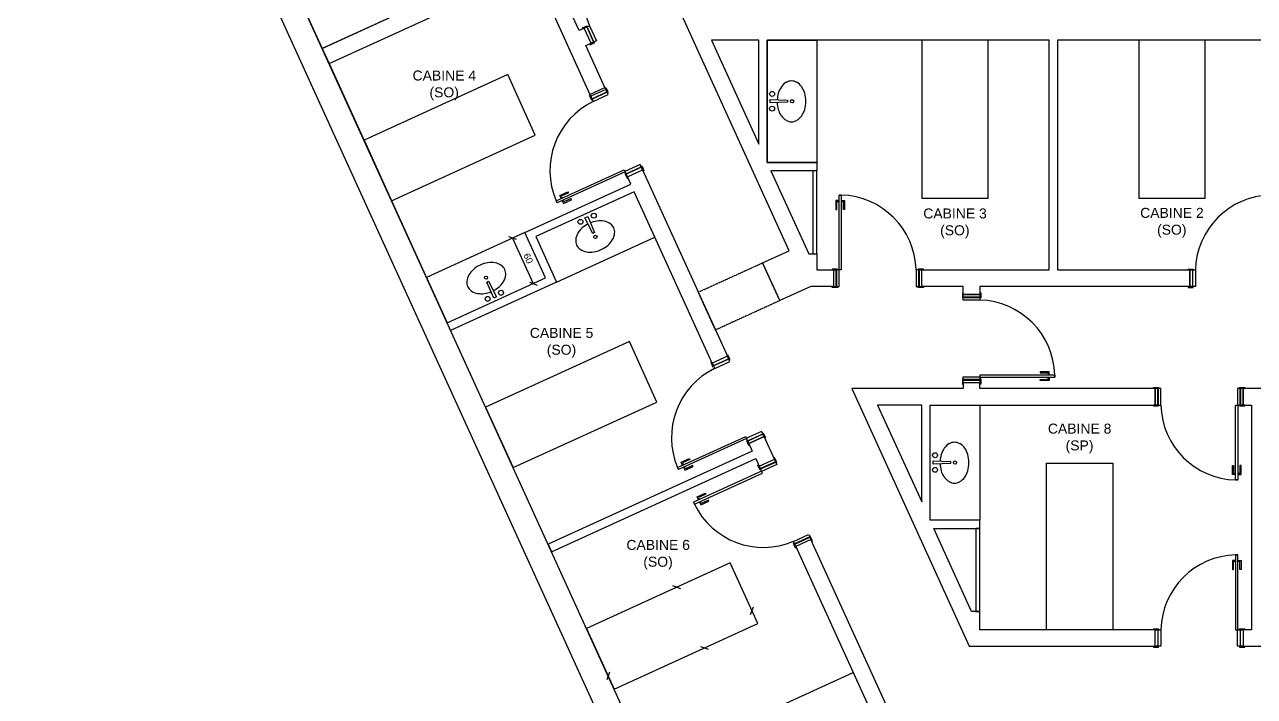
# Model space of a CAD drawing. Header units: millimetres. Extents: x 61345 to 69644, y 9491 to 29385.
# Drawn here: x 63046 to 64525, y 12880 to 13687 of the extents above; entities that cross this region are included whole.
import ezdxf

# ---------------------------------------------------------------- set-up
doc = ezdxf.new("R2010")
doc.units = ezdxf.units.MM
doc.linetypes.add('DASHED2', pattern=[0.375, 0.25, -0.125])
doc.layers.add('Plan Archi', color=8, linetype='Continuous')
doc.styles.get("Standard").update_dxf_attribs({"font": 'arial.ttf'})

# ---------------------------------------------------------------- blocks, each defined once
blk = doc.blocks.new('_OBLIQUE')
at = {"color": 0, "linetype": 'ByBlock'}
blk.add_line((-0.5, -0.5), (0.5, 0.5), dxfattribs=at)

msp = doc.modelspace()

# ---------------------------------------------------------------- linework, layer by layer
at = {"layer": 'Plan Archi'}
for p, q in [((63046.1, 14371.4), (64427.5, 11340.9)), ((64446.8, 11370.9), (63092.6, 14341.6)), ((63341.8, 13795.1), (63404, 13658.6)), ((63712.9, 13680.2), (63663.6, 13788.1)), ((63649.7, 13770.6), (63404, 13658.6)), ((63412.3, 13640.4), (63658, 13752.4)), ((63658, 13752.4), (63725.9, 13603.2)), ((63404, 13658.6), (63526.8, 13714.6)), ((63965.5, 13415.4), (63830.4, 13711.7)), ((63719.2, 13683), (63712.9, 13680.2)), ((63716.9, 13683.2), (63722.7, 13685.8)), ((63717.3, 13682.4), (63716.9, 13683.2)), ((63723, 13685), (63717.3, 13682.4)), ((63719.2, 13683), (63722.1, 13684.4)), ((63727.5, 13664.8), (63719.2, 13683)), ((63727.5, 13664.8), (63719.2, 13683)), ((63722.1, 13684.4), (63730.4, 13666.2)), ((63722.5, 13684.6), (63725.5, 13685.9)), ((63730.8, 13666.4), (63722.5, 13684.6)), ((63722.7, 13685.8), (63723, 13685)), ((63725.5, 13685.9), (63733.8, 13667.7)), ((63733.8, 13667.7), (63730.8, 13666.4)), ((63929.1, 13668.5), (63872.1, 13668.5)), ((63872.1, 13668.5), (63929.1, 13543.4)), ((63929.1, 13543.4), (63929.1, 13668.5)), ((63939.1, 13521.5), (63939.1, 13668.5)), ((63939.1, 13668.5), (63999.1, 13668.5)), ((64278.5, 13668.5), (63939.1, 13668.5)), ((63939.1, 13668.5), (63939.1, 13521.5)), ((63999.1, 13668.5), (63999.1, 13521.5)), ((64205.1, 13668.5), (64125.1, 13668.5)), ((64125.1, 13668.5), (64125.1, 13478.5)), ((64205.1, 13478.5), (64205.1, 13668.5)), ((64278.5, 13392.3), (64278.5, 13668.5)), ((64623.5, 13668.5), (64288.5, 13668.5)), ((64288.5, 13668.5), (64288.5, 13392.3)), ((64466, 13668.5), (64386, 13668.5)), ((64386, 13668.5), (64386, 13478.5)), ((64466, 13478.5), (64466, 13668.5)), ((63404, 13658.6), (63412.3, 13640.4)), ((63721.2, 13662), (63727.5, 13664.8)), ((63744.1, 13611.5), (63721.2, 13662)), ((63731.5, 13666.5), (63725.8, 13663.9)), ((63725.8, 13663.9), (63726.1, 13663)), ((63726.1, 13663), (63731.8, 13665.6)), ((63730.4, 13666.2), (63727.5, 13664.8)), ((63731.8, 13665.6), (63731.5, 13666.5)), ((63412.3, 13640.4), (63528.4, 13385.6)), ((63627.2, 13627.1), (63454.3, 13548.3)), ((63660.3, 13554.3), (63627.2, 13627.1)), ((63725.9, 13603.2), (63744.1, 13611.5)), ((63745.2, 13609.3), (63727, 13601)), ((63744.5, 13611.1), (63745.3, 13611.5)), ((63747.1, 13605.4), (63744.5, 13611.1)), ((63746.5, 13606.3), (63745.2, 13609.3)), ((63745.3, 13611.5), (63747.9, 13605.8)), ((63726, 13602.7), (63725.2, 13602.3)), ((63725.2, 13602.3), (63727.8, 13596.6)), ((63728.6, 13597), (63726, 13602.7)), ((63727, 13601), (63728.3, 13598)), ((63727.8, 13596.6), (63728.6, 13597)), ((63728.3, 13598), (63746.5, 13606.3)), ((63746.7, 13605.9), (63728.5, 13597.6)), ((63728.5, 13597.6), (63729.8, 13594.7)), ((63729.8, 13594.7), (63748, 13603)), ((63748, 13603), (63746.7, 13605.9)), ((63747.9, 13605.8), (63747.1, 13605.4)), ((63942.8, 13593.3), (63942.8, 13597)), ((63942.8, 13597), (63963.8, 13596.3)), ((63963.8, 13593.9), (63942.8, 13593.3)), ((63963.8, 13596.3), (63963.8, 13593.9)), ((63487.5, 13475.5), (63660.3, 13554.3)), ((63454.3, 13548.3), (63487.5, 13475.5)), ((63999.1, 13521.5), (63939.1, 13521.5)), ((63939.1, 13521.5), (63999.1, 13521.5)), ((63999.1, 13521.5), (63999.1, 13511.5)), ((63685.3, 13475.5), (63767.2, 13512.8)), ((63768.3, 13510.4), (63686.4, 13473.1)), ((63767.2, 13512.8), (63768.3, 13510.4)), ((63786.3, 13519), (63768.1, 13510.7)), ((63768.1, 13510.7), (63769.5, 13507.8)), ((63768.9, 13508.6), (63768.1, 13508.2)), ((63768.1, 13508.2), (63770.7, 13502.5)), ((63771.5, 13502.8), (63768.9, 13508.6)), ((63769.5, 13507.8), (63787.7, 13516.1)), ((63787.9, 13515.7), (63769.7, 13507.4)), ((63769.7, 13507.4), (63771, 13504.4)), ((63771, 13504.4), (63789.2, 13512.7)), ((63771, 13504.4), (63789.2, 13512.7)), ((63787.7, 13516.1), (63786.3, 13519)), ((63789.2, 13512.7), (63786.3, 13519)), ((63789.1, 13512.9), (63787.3, 13516.8)), ((63787.4, 13517), (63788.3, 13517.4)), ((63790, 13511.3), (63787.4, 13517)), ((63788.3, 13517.4), (63790.9, 13511.7)), ((63789.2, 13512.7), (63891.4, 13288.5)), ((63790.9, 13511.7), (63790, 13511.3)), ((63999.1, 13511.5), (63943.6, 13511.5)), ((63943.6, 13511.5), (63989.1, 13411.8)), ((63999.1, 13511.5), (63994.1, 13511.5)), ((63994.1, 13511.5), (63994.1, 13411.8)), ((63999.1, 13411.8), (63999.1, 13511.5)), ((63647.7, 13437.3), (63775.1, 13495.3)), ((63770.7, 13502.5), (63771.5, 13502.8)), ((63775.1, 13495.3), (63771, 13504.4)), ((63779.3, 13486.2), (63661, 13432.3)), ((63779.3, 13486.2), (63661, 13432.3)), ((63686.4, 13473.1), (63685.3, 13475.5)), ((63685.3, 13475.5), (63686.4, 13473.1)), ((63689.7, 13481.9), (63699.5, 13486.3)), ((63691.3, 13478.4), (63689.7, 13481.9)), ((63700.1, 13485.1), (63691.3, 13481.1)), ((63691.3, 13481.1), (63692.4, 13478.8)), ((63692.5, 13475.7), (63694.1, 13472.3)), ((63694.6, 13474), (63693.5, 13476.3)), ((63694.1, 13472.3), (63703.9, 13476.7)), ((63703.3, 13478), (63694.6, 13474)), ((63699.5, 13486.3), (63700.1, 13485.1)), ((63703.9, 13476.7), (63703.3, 13478)), ((63804.2, 13431.6), (63779.3, 13486.2)), ((63873.2, 13280.2), (63779.3, 13486.2)), ((64021.7, 13475.6), (64021.7, 13464.9)), ((64025.5, 13475.6), (64021.7, 13475.6)), ((64025.6, 13392.3), (64025.6, 13482.3)), ((64025.6, 13482.3), (64028.3, 13482.3)), ((64028.3, 13482.3), (64025.6, 13482.3)), ((64028.3, 13482.3), (64028.3, 13392.3)), ((64028.4, 13475.6), (64032.2, 13475.6)), ((64032.2, 13475.6), (64032.2, 13464.9)), ((64125.1, 13478.5), (64205.1, 13478.5)), ((64386, 13478.5), (64466, 13478.5)), ((64021.7, 13464.9), (64023, 13464.9)), ((64023, 13464.9), (64023, 13474.5)), ((64023, 13474.5), (64025.5, 13474.5)), ((64030.8, 13474.5), (64028.3, 13474.5)), ((64030.8, 13464.9), (64030.8, 13474.5)), ((64032.2, 13464.9), (64030.8, 13464.9)), ((63720, 13455.1), (63723.4, 13456.6)), ((63729.4, 13436.3), (63720, 13455.1)), ((63723.4, 13456.6), (63731.6, 13437.3)), ((63647.7, 13437.3), (63529.5, 13383.3)), ((63633, 13430.5), (63657.8, 13375.9)), ((63672.6, 13382.7), (63647.7, 13437.3)), ((63672.6, 13382.7), (63647.7, 13437.3)), ((63661, 13432.3), (63685.9, 13377.7)), ((63661, 13432.3), (63685.9, 13377.7)), ((63685.9, 13377.7), (63804.2, 13431.6)), ((63731.6, 13437.3), (63729.4, 13436.3)), ((63933.6, 13400.8), (63965.5, 13415.4)), ((63989.1, 13411.8), (63999.1, 13411.8)), ((63994.1, 13411.8), (63999.1, 13411.8)), ((63999.1, 13411.8), (63999.1, 13392.3)), ((63954.3, 13355.4), (63933.6, 13400.8)), ((63999.1, 13392.3), (64019.1, 13392.3)), ((64023.6, 13393.4), (64017.4, 13393.4)), ((64017.4, 13393.4), (64017.4, 13392.5)), ((64017.4, 13392.5), (64023.6, 13392.5)), ((64022.3, 13392.3), (64019.1, 13392.3)), ((64019.1, 13392.3), (64019.1, 13372.3)), ((64019.1, 13392.3), (64019.1, 13372.3)), ((64022.3, 13372.3), (64022.3, 13392.3)), ((64025.9, 13392.3), (64022.7, 13392.3)), ((64022.7, 13392.3), (64022.7, 13372.3)), ((64023.6, 13392.5), (64023.6, 13393.4)), ((64028.3, 13392.3), (64025.6, 13392.3)), ((64025.9, 13372.3), (64025.9, 13392.3)), ((64121.5, 13392.3), (64118.3, 13392.3)), ((64118.3, 13392.3), (64118.3, 13372.3)), ((64127.1, 13393.4), (64120.9, 13393.4)), ((64120.9, 13393.4), (64120.9, 13392.5)), ((64120.9, 13392.5), (64127.1, 13392.5)), ((64121.5, 13372.3), (64121.5, 13392.3)), ((64125.1, 13392.3), (64121.9, 13392.3)), ((64121.9, 13392.3), (64121.9, 13372.3)), ((64125.1, 13372.3), (64125.1, 13392.3)), ((64125.1, 13372.3), (64125.1, 13392.3)), ((64125.1, 13392.3), (64278.5, 13392.3)), ((64127.1, 13392.5), (64127.1, 13393.4)), ((64288.5, 13392.3), (64447.4, 13392.3)), ((64445.4, 13392.5), (64445.4, 13393.4)), ((64445.4, 13393.4), (64451.7, 13393.4)), ((64451.7, 13392.5), (64445.4, 13392.5)), ((64447.4, 13392.3), (64447.4, 13372.3)), ((64447.4, 13372.3), (64447.4, 13392.3)), ((64447.4, 13392.3), (64450.6, 13392.3)), ((64450.6, 13392.3), (64450.6, 13372.3)), ((64451.1, 13372.3), (64451.1, 13392.3)), ((64451.1, 13392.3), (64454.3, 13392.3)), ((64451.7, 13393.4), (64451.7, 13392.5)), ((64454.3, 13392.3), (64454.3, 13372.3)), ((63529.5, 13383.3), (63554.3, 13328.8)), ((63554.3, 13328.8), (63672.6, 13382.7)), ((63554.3, 13328.8), (63672.6, 13382.7)), ((63685.9, 13377.7), (63558.5, 13319.7)), ((63602.1, 13377.7), (63604.2, 13378.7)), ((63610.3, 13358.4), (63602.1, 13377.7)), ((63604.2, 13378.7), (63613.6, 13359.9)), ((63991.5, 13372.3), (63954.3, 13355.4)), ((64019.1, 13372.3), (63991.5, 13372.3)), ((64017.4, 13371.2), (64017.4, 13372.1)), ((64017.4, 13372.1), (64023.6, 13372.1)), ((64019.1, 13372.3), (64025.9, 13372.3)), ((64019.2, 13372.3), (64023.5, 13372.3)), ((64022.7, 13372.3), (64025.9, 13372.3)), ((64023.6, 13372.1), (64023.6, 13371.2)), ((64118.3, 13372.3), (64121.5, 13372.3)), ((64120.9, 13371.2), (64120.9, 13372.1)), ((64120.9, 13372.1), (64127.1, 13372.1)), ((64121.9, 13372.3), (64125.1, 13372.3)), ((64175.1, 13372.3), (64125.1, 13372.3)), ((64127.1, 13372.1), (64127.1, 13371.2)), ((64175.1, 13362.9), (64175.1, 13372.3)), ((64447.4, 13372.3), (64195.1, 13372.3)), ((64195.1, 13372.3), (64195.1, 13362.9)), ((64445.4, 13372.1), (64445.4, 13371.2)), ((64451.7, 13372.1), (64445.4, 13372.1)), ((64450.6, 13372.3), (64447.4, 13372.3)), ((64454.3, 13372.3), (64451.1, 13372.3)), ((64451.7, 13371.2), (64451.7, 13372.1)), ((63613.6, 13359.9), (63610.3, 13358.4)), ((64023.6, 13371.2), (64017.4, 13371.2)), ((64127.1, 13371.2), (64120.9, 13371.2)), ((64174.9, 13364.9), (64174, 13364.9)), ((64174, 13364.9), (64174, 13358.6)), ((64174, 13358.6), (64174.9, 13358.6)), ((64174.9, 13358.6), (64174.9, 13364.9)), ((64195.1, 13362.9), (64175.1, 13362.9)), ((64175.1, 13362.9), (64195.1, 13362.9)), ((64175.1, 13359.7), (64175.1, 13362.9)), ((64195.1, 13359.7), (64175.1, 13359.7)), ((64175.1, 13359.2), (64195.1, 13359.2)), ((64175.1, 13356), (64175.1, 13359.2)), ((64195.1, 13362.9), (64195.1, 13359.7)), ((64195.1, 13359.2), (64195.1, 13356)), ((64195.2, 13364.9), (64196.1, 13364.9)), ((64195.2, 13358.6), (64195.2, 13364.9)), ((64196.1, 13358.6), (64195.2, 13358.6)), ((64196.1, 13364.9), (64196.1, 13358.6)), ((64445.4, 13371.2), (64451.7, 13371.2)), ((64195.1, 13356), (64175.1, 13356)), ((63558.5, 13319.7), (63554.3, 13328.8)), ((63773.4, 13306.3), (63600.5, 13227.5)), ((63806.6, 13233.5), (63773.4, 13306.3)), ((63891.4, 13288.5), (63873.2, 13280.2)), ((63891.4, 13288.5), (63873.2, 13280.2)), ((63874.5, 13277.3), (63892.7, 13285.6)), ((63892.9, 13285.2), (63874.7, 13276.9)), ((63890.7, 13290.4), (63891.5, 13290.8)), ((63893.3, 13284.7), (63890.7, 13290.4)), ((63892.7, 13285.6), (63891.4, 13288.5)), ((63891.5, 13290.8), (63894.1, 13285.1)), ((63894.3, 13282.3), (63892.9, 13285.2)), ((63894.1, 13285.1), (63893.3, 13284.7)), ((63872.2, 13282), (63871.4, 13281.6)), ((63871.4, 13281.6), (63874, 13275.9)), ((63874.8, 13276.3), (63872.2, 13282)), ((63873.2, 13280.2), (63874.5, 13277.3)), ((63874, 13275.9), (63874.8, 13276.3)), ((63874.7, 13276.9), (63876.1, 13274)), ((63876.1, 13274), (63894.3, 13282.3)), ((64278.4, 13270), (64267.6, 13270)), ((64267.6, 13270), (64267.6, 13268.6)), ((64267.6, 13268.6), (64277.2, 13268.6)), ((64277.2, 13268.6), (64277.2, 13266.1)), ((64278.4, 13266.2), (64278.4, 13270)), ((64174.9, 13261.4), (64174, 13261.4)), ((64174, 13261.4), (64174, 13255.1)), ((64174, 13255.1), (64174.9, 13255.1)), ((64174.9, 13255.1), (64174.9, 13261.4)), ((64175.1, 13263.7), (64195.1, 13263.7)), ((64175.1, 13260.5), (64175.1, 13263.7)), ((64175.1, 13256.8), (64175.1, 13263.7)), ((64175.1, 13257), (64175.1, 13261.3)), ((64195.1, 13260.5), (64175.1, 13260.5)), ((64175.1, 13260), (64195.1, 13260)), ((64195.1, 13256.8), (64175.1, 13256.8)), ((64175.1, 13256.8), (64175.1, 13249.9)), ((64195.1, 13256.8), (64175.1, 13256.8)), ((64285.1, 13266), (64195.1, 13266)), ((64195.1, 13266), (64195.1, 13263.4)), ((64195.1, 13263.7), (64195.1, 13260.5)), ((64195.1, 13263.4), (64285.1, 13263.4)), ((64195.1, 13260), (64195.1, 13256.8)), ((64195.1, 13249.9), (64195.1, 13256.8)), ((64195.2, 13261.4), (64196.1, 13261.4)), ((64195.2, 13255.1), (64195.2, 13261.4)), ((64196.1, 13255.1), (64195.2, 13255.1)), ((64196.1, 13261.4), (64196.1, 13255.1)), ((64267.6, 13260.8), (64277.2, 13260.8)), ((64267.6, 13259.4), (64267.6, 13260.8)), ((64278.4, 13259.4), (64267.6, 13259.4)), ((64277.2, 13260.8), (64277.2, 13263.3)), ((64278.4, 13263.2), (64278.4, 13259.4)), ((64285.1, 13263.4), (64285.1, 13266)), ((64285.1, 13266), (64285.1, 13263.4)), ((64175.1, 13249.9), (64040.9, 13249.9)), ((64040.9, 13249.9), (64182.2, 12939.9)), ((64405.7, 13249.9), (64195.1, 13249.9)), ((64403.7, 13250), (64403.7, 13250.9)), ((64403.7, 13250.9), (64410, 13250.9)), ((64410, 13250), (64403.7, 13250)), ((64405.7, 13249.9), (64405.7, 13229.9)), ((64408.9, 13249.9), (64405.7, 13249.9)), ((64405.7, 13229.9), (64405.7, 13249.9)), ((64408.9, 13229.9), (64408.9, 13249.9)), ((64409.4, 13249.9), (64409.4, 13229.9)), ((64412.6, 13249.9), (64409.4, 13249.9)), ((64410, 13250.9), (64410, 13250)), ((64412.6, 13229.9), (64412.6, 13249.9)), ((64504.9, 13249.9), (64504.9, 13229.9)), ((64508.1, 13249.9), (64504.9, 13249.9)), ((64511.8, 13249.9), (64504.9, 13249.9)), ((64507.2, 13250), (64507.2, 13250.9)), ((64507.2, 13250.9), (64513.5, 13250.9)), ((64513.5, 13250), (64507.2, 13250)), ((64511.7, 13249.9), (64507.4, 13249.9)), ((64508.1, 13229.9), (64508.1, 13249.9)), ((64508.6, 13249.9), (64508.6, 13229.9)), ((64511.8, 13229.9), (64511.8, 13249.9)), ((64541.8, 13249.9), (64511.8, 13249.9)), ((64511.8, 13249.9), (64511.8, 13229.9)), ((64513.5, 13250.9), (64513.5, 13250)), ((63600.5, 13227.5), (63633.7, 13154.7)), ((63633.7, 13154.7), (63806.6, 13233.5)), ((64125.1, 13229.9), (64072, 13229.9)), ((64072, 13229.9), (64125.1, 13113.4)), ((64125.1, 13113.4), (64125.1, 13229.9)), ((64135.1, 13091.5), (64135.1, 13229.9)), ((64135.1, 13229.9), (64195.1, 13229.9)), ((64135.1, 13091.5), (64135.1, 13229.9)), ((64135.1, 13229.9), (64405.7, 13229.9)), ((64195.1, 13229.9), (64195.1, 13091.5)), ((64403.7, 13229.7), (64403.7, 13228.8)), ((64410, 13229.7), (64403.7, 13229.7)), ((64403.7, 13228.8), (64410, 13228.8)), ((64405.7, 13229.9), (64408.9, 13229.9)), ((64409.4, 13229.9), (64412.6, 13229.9)), ((64410, 13228.8), (64410, 13229.7)), ((64502.6, 13139.9), (64502.6, 13229.9)), ((64502.6, 13229.9), (64505.3, 13229.9)), ((64504.9, 13229.9), (64508.1, 13229.9)), ((64505.3, 13229.9), (64505.3, 13139.9)), ((64507.2, 13229.7), (64507.2, 13228.8)), ((64513.5, 13229.7), (64507.2, 13229.7)), ((64507.2, 13228.8), (64513.5, 13228.8)), ((64508.6, 13229.9), (64511.8, 13229.9)), ((64511.8, 13229.9), (64521.8, 13229.9)), ((64513.5, 13228.8), (64513.5, 13229.7)), ((64521.8, 13229.9), (64521.8, 12959.9)), ((63932.5, 13198.3), (63914.3, 13190)), ((63915.7, 13187), (63933.9, 13195.3)), ((63934.1, 13194.9), (63915.9, 13186.6)), ((63933.9, 13195.3), (63932.5, 13198.3)), ((63935.4, 13192), (63932.5, 13198.3)), ((63933.6, 13196.2), (63934.5, 13196.6)), ((63936.2, 13190.5), (63933.6, 13196.2)), ((63935.3, 13192.1), (63933.6, 13196)), ((63934.5, 13196.6), (63937.1, 13190.9)), ((63831.5, 13154.7), (63913.4, 13192.1)), ((63914.5, 13189.7), (63832.6, 13152.3)), ((63913.4, 13192.1), (63914.5, 13189.7)), ((63914.3, 13190), (63915.7, 13187)), ((63915.2, 13187.8), (63914.3, 13187.4)), ((63914.3, 13187.4), (63916.9, 13181.7)), ((63917.8, 13182.1), (63915.2, 13187.8)), ((63915.9, 13186.6), (63917.2, 13183.7)), ((63916.9, 13181.7), (63917.8, 13182.1)), ((63935.4, 13192), (63917.2, 13183.7)), ((63917.2, 13183.7), (63935.4, 13192)), ((63917.2, 13183.7), (63921.3, 13174.6)), ((63947.8, 13164.7), (63935.4, 13192)), ((63937.1, 13190.9), (63936.2, 13190.5)), ((63921.3, 13174.6), (63675.7, 13062.6)), ((63679.8, 13053.5), (63925.5, 13165.5)), ((63835.9, 13161.1), (63845.7, 13165.6)), ((63846.3, 13164.3), (63837.5, 13160.3)), ((63845.7, 13165.6), (63846.3, 13164.3)), ((63925.5, 13165.5), (63925.5, 13165.5)), ((63925.5, 13165.5), (63929.6, 13156.4)), ((63929.6, 13156.4), (63947.8, 13164.7)), ((63929.6, 13156.4), (63947.8, 13164.7)), ((63948.1, 13166.7), (63947.3, 13166.3)), ((63947.3, 13166.3), (63949.9, 13160.6)), ((63947.8, 13164.7), (63950.7, 13158.4)), ((63947.9, 13164.6), (63949.7, 13160.7)), ((63950.7, 13161), (63948.1, 13166.7)), ((63832.6, 13152.3), (63831.5, 13154.7)), ((63831.5, 13154.7), (63832.6, 13152.3)), ((63837.5, 13157.7), (63835.9, 13161.1)), ((63837.5, 13160.3), (63838.6, 13158.1)), ((63838.8, 13155), (63840.3, 13151.5)), ((63840.8, 13153.2), (63839.7, 13155.5)), ((63840.3, 13151.5), (63850.1, 13156)), ((63849.5, 13157.2), (63840.8, 13153.2)), ((63850.1, 13156), (63849.5, 13157.2)), ((63932.4, 13150.4), (63850.5, 13113.1)), ((63928, 13157.5), (63928.8, 13157.9)), ((63930.6, 13151.8), (63928, 13157.5)), ((63928.8, 13157.9), (63931.4, 13152.2)), ((63931, 13153.5), (63929.6, 13156.4)), ((63931.4, 13152.2), (63930.6, 13151.8)), ((63949.2, 13161.8), (63931, 13153.5)), ((63931.2, 13153.1), (63949.4, 13161.4)), ((63932.5, 13150.1), (63931.2, 13153.1)), ((63933.5, 13148), (63932.4, 13150.4)), ((63950.7, 13158.4), (63932.5, 13150.1)), ((63949.4, 13161.4), (63950.7, 13158.4)), ((63949.9, 13160.6), (63950.7, 13161)), ((64138.8, 13159), (64138.8, 13162.7)), ((64138.8, 13162.7), (64159.8, 13162)), ((64159.8, 13159.6), (64138.8, 13159)), ((64159.8, 13162), (64159.8, 13159.6)), ((64275.1, 13159.9), (64355.1, 13159.9)), ((64275.1, 12959.9), (64275.1, 13159.9)), ((64355.1, 13159.9), (64355.1, 12959.9)), ((64498.7, 13146.6), (64498.7, 13157.3)), ((64498.7, 13157.3), (64500, 13157.3)), ((64500, 13157.3), (64500, 13147.7)), ((64507.8, 13157.3), (64507.8, 13147.7)), ((64509.2, 13157.3), (64507.8, 13157.3)), ((64509.2, 13146.6), (64509.2, 13157.3)), ((63851.6, 13110.7), (63933.5, 13148)), ((64502.4, 13146.6), (64498.7, 13146.6)), ((64500, 13147.7), (64502.5, 13147.7)), ((64505.3, 13139.9), (64502.6, 13139.9)), ((64502.6, 13139.9), (64505.3, 13139.9)), ((64507.8, 13147.7), (64505.3, 13147.7)), ((64505.4, 13146.6), (64509.2, 13146.6)), ((63854.9, 13119.5), (63864.7, 13123.9)), ((63865.3, 13122.7), (63856.5, 13118.7)), ((63864.7, 13123.9), (63865.3, 13122.7)), ((63850.5, 13113.1), (63851.6, 13110.7)), ((63851.6, 13110.7), (63850.5, 13113.1)), ((63856.5, 13116), (63854.9, 13119.5)), ((63856.5, 13118.7), (63857.6, 13116.4)), ((63857.7, 13113.3), (63859.3, 13109.9)), ((63859.8, 13111.6), (63858.7, 13113.9)), ((63859.3, 13109.9), (63869.1, 13114.3)), ((63868.5, 13115.6), (63859.8, 13111.6)), ((63869.1, 13114.3), (63868.5, 13115.6)), ((64195.1, 13091.5), (64135.1, 13091.5)), ((64195.1, 13091.5), (64135.1, 13091.5)), ((64195.1, 13081.5), (64195.1, 13091.5)), ((64185.1, 12981.8), (64139.6, 13081.5)), ((64139.6, 13081.5), (64195.1, 13081.5)), ((64195.1, 13081.5), (64190.1, 13081.5)), ((64190.1, 13081.5), (64190.1, 12981.8)), ((64195.1, 12981.8), (64195.1, 13081.5)), ((63675.7, 13062.6), (63679.8, 13053.5)), ((63970.8, 13066.1), (63989, 13074.4)), ((63972.1, 13063.2), (63970.8, 13066.1)), ((63970.9, 13063.3), (63971.7, 13063.7)), ((63973.5, 13057.6), (63970.9, 13063.3)), ((63971.7, 13063.7), (63974.3, 13058)), ((63990.3, 13071.5), (63972.1, 13063.2)), ((63972.3, 13062.8), (63990.5, 13071.1)), ((63973.6, 13059.9), (63972.3, 13062.8)), ((63991.8, 13068.2), (63973.6, 13059.9)), ((63991.8, 13068.2), (63973.6, 13059.9)), ((63989, 13074.4), (63990.3, 13071.5)), ((63991, 13072.5), (63990.2, 13072.1)), ((63990.2, 13072.1), (63992.8, 13066.4)), ((63990.5, 13071.1), (63991.8, 13068.2)), ((63993.6, 13066.8), (63991, 13072.5)), ((64094.1, 12843.9), (63991.8, 13068.2)), ((63992.8, 13066.4), (63993.6, 13066.8)), ((63974.3, 13058), (63973.5, 13057.6)), ((63973.6, 13059.9), (64067.6, 12853.9)), ((64502.6, 13049.9), (64502.6, 12959.9)), ((64505.3, 13049.9), (64502.6, 13049.9)), ((64502.6, 13049.9), (64505.3, 13049.9)), ((64505.3, 12959.9), (64505.3, 13049.9)), ((63894.7, 13040.2), (63721.8, 12961.4)), ((63927.9, 12967.4), (63894.7, 13040.2)), ((64498.7, 13043.2), (64498.7, 13032.4)), ((64502.4, 13043.2), (64498.7, 13043.2)), ((64498.7, 13032.4), (64500, 13032.4)), ((64500, 13032.4), (64500, 13042)), ((64500, 13042), (64502.5, 13042)), ((64507.8, 13042), (64505.3, 13042)), ((64505.4, 13043.2), (64509.2, 13043.2)), ((64507.8, 13032.4), (64507.8, 13042)), ((64509.2, 13032.4), (64507.8, 13032.4)), ((64509.2, 13043.2), (64509.2, 13032.4)), ((64195.1, 12981.8), (64185.1, 12981.8)), ((64190.1, 12981.8), (64195.1, 12981.8)), ((64195.1, 12959.9), (64195.1, 12981.8)), ((63721.8, 12961.4), (63755, 12888.6)), ((63755, 12888.6), (63927.9, 12967.4)), ((64405.7, 12959.9), (64195.1, 12959.9)), ((64355.1, 12959.9), (64275.1, 12959.9)), ((64403.7, 12960), (64403.7, 12960.9)), ((64403.7, 12960.9), (64410, 12960.9)), ((64410, 12960), (64403.7, 12960)), ((64405.7, 12939.9), (64405.7, 12959.9)), ((64405.7, 12939.9), (64405.7, 12959.9)), ((64405.7, 12959.9), (64408.9, 12959.9)), ((64408.9, 12959.9), (64408.9, 12939.9)), ((64409.4, 12939.9), (64409.4, 12959.9)), ((64409.4, 12959.9), (64412.6, 12959.9)), ((64410, 12960.9), (64410, 12960)), ((64412.6, 12959.9), (64412.6, 12939.9)), ((64502.6, 12959.9), (64505.3, 12959.9)), ((64504.9, 12939.9), (64504.9, 12959.9)), ((64504.9, 12959.9), (64508.1, 12959.9)), ((64507.2, 12960), (64507.2, 12960.9)), ((64507.2, 12960.9), (64513.5, 12960.9)), ((64513.5, 12960), (64507.2, 12960)), ((64508.1, 12959.9), (64508.1, 12939.9)), ((64508.6, 12939.9), (64508.6, 12959.9)), ((64508.6, 12959.9), (64511.8, 12959.9)), ((64521.8, 12959.9), (64511.8, 12959.9)), ((64511.8, 12959.9), (64511.8, 12939.9)), ((64511.8, 12959.9), (64511.8, 12939.9)), ((64513.5, 12960.9), (64513.5, 12960)), ((64182.2, 12939.9), (64405.7, 12939.9)), ((64403.7, 12939.7), (64403.7, 12938.8)), ((64410, 12939.7), (64403.7, 12939.7)), ((64403.7, 12938.8), (64410, 12938.8)), ((64408.9, 12939.9), (64405.7, 12939.9)), ((64412.6, 12939.9), (64409.4, 12939.9)), ((64410, 12938.8), (64410, 12939.7)), ((64508.1, 12939.9), (64504.9, 12939.9)), ((64511.8, 12939.9), (64504.9, 12939.9)), ((64507.2, 12939.7), (64507.2, 12938.8)), ((64513.5, 12939.7), (64507.2, 12939.7)), ((64507.2, 12938.8), (64513.5, 12938.8)), ((64511.7, 12939.9), (64507.4, 12939.9)), ((64511.8, 12939.9), (64541.8, 12939.9)), ((64513.5, 12938.8), (64513.5, 12939.7)), ((63924.4, 12854.5), (64042.7, 12908.4)), ((64042.7, 12908.4), (64067.6, 12853.9))]:
    msp.add_line(p, q, dxfattribs=at)
at = {"layer": 'Plan Archi', "linetype": 'DASHED2'}
for p, q in [((63856.3, 13365.6), (63933.6, 13400.8)), ((63933.6, 13400.8), (63954.3, 13355.4)), ((63877, 13320.1), (63856.3, 13365.6)), ((63954.3, 13355.4), (63877, 13320.1))]:
    msp.add_line(p, q, dxfattribs=at)
at = {"layer": 'Plan Archi'}
for points in [[(63619.3, 13374.5, 0.032116), (63622.2, 13378.6, 0.106776), (63624.7, 13386.4, 0.13351), (63623.6, 13392.8, 0.13351), (63619.4, 13397.8, 0.106776), (63611.9, 13400.9, 0.082712), (63603.4, 13401, 0.071197), (63594, 13398.2, 0.070987)], [(63594, 13398.2, 0.071197), (63585.8, 13392.9, 0.082712), (63580.4, 13386.3, 0.106776), (63577.9, 13378.6, 0.13351), (63579, 13372.2, 0.13351), (63583.2, 13367.2, 0.106776), (63590.7, 13364.1, 0.082712), (63599.1, 13363.9, 0.058785), (63607, 13366.1, 0.071197)], [(63609.9, 13367.4, 0.060691), (63616.8, 13372.1, 0.072937), (63619.3, 13374.5, 0.11634)]]:
    msp.add_lwpolyline(points, format="xyb", dxfattribs=at)
for centre, radius in [((63945.1, 13603.9), 2.96), ((63969.1, 13595), 1.97), ((63945.1, 13586.2), 2.96), ((63730.6, 13457.5), 2.96), ((63714.6, 13450.1), 2.96), ((63732.6, 13432), 1.97), ((63601, 13383), 1.97), ((63603, 13357.5), 2.96), ((63619, 13364.9), 2.96), ((64141.1, 13169.6), 2.96), ((64141.1, 13152), 2.96), ((64165.1, 13160.7), 1.97)]:
    msp.add_circle(centre, radius, dxfattribs=at)
for centre, radius, start, end in [((63810.6, 13722), 92.5, 116.0276, 202.9919), ((63977.3, 13597.5), 25.8, 144.7972, 163.7103), ((63971.9, 13601.3), 19.2, 120.4183, 144.7972), ((63968.5, 13607.1), 12.4, 90, 120.4183), ((63968.5, 13607.1), 12.4, 59.5817, 90), ((63965, 13601.3), 19.2, 35.2028, 59.5817), ((63959.6, 13597.5), 25.8, 16.2897, 35.2028), ((63770.4, 13511.6), 92.5, 116.0202, 202.9844), ((63985.9, 13595), 34.7, 163.7103, 177.1674), ((63985.9, 13595), 34.7, 182.3974, 196.2897), ((63951.1, 13595), 34.7, 0, 16.2897), ((63951.1, 13595), 34.7, 343.7103, 360), ((63964.2, 13587.3), 11.8, 190.2421, 206.9284), ((63989, 13599.7), 39.6, 206.6177, 213.9756), ((63959.6, 13592.5), 25.8, 324.7972, 343.7103), ((63971.9, 13588.7), 19.2, 215.2028, 239.5817), ((63968.5, 13582.8), 12.4, 239.5817, 270), ((63968.5, 13582.8), 12.4, 270, 300.4183), ((63965, 13588.7), 19.2, 300.4183, 324.7972), ((64025.8, 13389.9), 92.5, 1.5142, 88.4784), ((64546.7, 13389.9), 92.5, 91.5216, 178.4858), ((63739.6, 13416.7), 34.7, 117.1914, 131.0838), ((63739.6, 13416.7), 34.7, 98.5044, 111.9614), ((63738.3, 13425.5), 25.8, 79.5913, 98.5044), ((63739.5, 13432.1), 19.2, 55.2123, 79.5913), ((63743.4, 13437.6), 12.4, 24.7941, 55.2123), ((63728, 13426.8), 19.2, 149.9968, 174.3758), ((63745.2, 13415.8), 39.6, 141.4117, 148.7696), ((63723.6, 13433.2), 11.8, 125.0362, 141.7225), ((63736.6, 13438.3), 19.2, 329.9968, 354.3758), ((63743.4, 13437.6), 12.4, 354.3758, 24.7941), ((63721.3, 13427.4), 12.4, 174.3758, 204.7941), ((63721.3, 13427.4), 12.4, 204.7941, 235.2123), ((63725.2, 13433), 19.2, 235.2123, 259.5913), ((63725, 13448.3), 34.7, 278.5044, 294.7941), ((63725, 13448.3), 34.7, 294.7941, 311.0838), ((63730.9, 13441.6), 25.8, 311.0838, 329.9968), ((63726.4, 13439.5), 25.8, 259.5913, 278.5044), ((64192.6, 13263.6), 92.5, 1.5216, 88.4858), ((63916.6, 13190.8), 92.5, 116.0202, 202.9844), ((64505.1, 13232.3), 92.5, 181.5142, 268.4784), ((64167.9, 13167), 19.2, 120.4183, 144.7972), ((64164.5, 13172.8), 12.4, 90, 120.4183), ((64164.5, 13172.8), 12.4, 59.5817, 90), ((64161.1, 13167), 19.2, 35.2028, 59.5817), ((64181.9, 13160.7), 34.7, 163.7103, 177.1674), ((64173.3, 13163.2), 25.8, 144.7972, 163.7103), ((64155.7, 13163.2), 25.8, 16.2897, 35.2028), ((64147.1, 13160.7), 34.7, 0, 16.2897), ((64181.9, 13160.7), 34.7, 182.3974, 196.2897), ((64160.2, 13153), 11.8, 190.2421, 206.9284), ((64155.7, 13158.2), 25.8, 324.7972, 343.7103), ((64147.1, 13160.7), 34.7, 343.7103, 360), ((64185, 13165.4), 39.6, 206.6177, 213.9756), ((64167.9, 13154.4), 19.2, 215.2028, 239.5817), ((64164.5, 13148.5), 12.4, 239.5817, 270), ((64164.5, 13148.5), 12.4, 270, 300.4183), ((64161.1, 13154.4), 19.2, 300.4183, 324.7972), ((63934.7, 13151.3), 92.5, 206.0276, 292.9919), ((64505.1, 12957.4), 92.5, 91.5216, 178.4858)]:
    msp.add_arc(centre, radius, start, end, dxfattribs=at)

# ---------------------------------------------------------------- block references
at = {"layer": 'Plan Archi', "xscale": 7.000000000000001, "yscale": 7.000000000000001, "zscale": 7.000000000000001}
for p, rotation in [((63633, 13430.5), 114.5060159975072), ((63657.8, 13375.9), 294.5060159975072)]:
    msp.add_blockref('_OBLIQUE', p, dxfattribs=dict(at, rotation=rotation))
at = {"layer": 'Plan Archi', "color": 6}
for p, xscale, yscale, zscale, rotation in [((63830.5, 13010.9), 7, 7, 7, 114.5060159975755), ((63920.8, 12982.9), 7, 7, 7, 24.50601599757965), ((63863.7, 12938.1), 7, 7, 7, 294.5060159975756), ((63747.9, 12904.1), 7.000000000000001, 7.000000000000001, 7.000000000000001, 204.5060159975797)]:
    msp.add_blockref('_OBLIQUE', p, dxfattribs=dict(at, xscale=xscale, yscale=yscale, zscale=zscale, rotation=rotation))

# ---------------------------------------------------------------- texts
at = {"layer": 'Plan Archi', "linetype": 'ByBlock'}
for s, p in [('CABINE 4', (63512.7, 13620)), ('(SO)', (63533, 13599.8)), ('CABINE 3', (64126.9, 13454.2)), ('CABINE 2', (64387.8, 13454.9)), ('(SO)', (64147.2, 13434)), ('(SO)', (64408.1, 13434.7)), ('CABINE 5', (63653.7, 13310.6)), ('(SO)', (63674.1, 13290.4)), ('CABINE 8', (64276.8, 13195.6)), ('(SP)', (64298.1, 13175.4)), ('CABINE 6', (63769.9, 13055.8)), ('(SO)', (63790.2, 13035.6))]:
    msp.add_text(s, height=12, rotation=360, dxfattribs=at).set_placement(p)
at = {"layer": 'Plan Archi', "insert": (63651.8, 13406.2), "char_height": 8, "attachment_point": 5, "rotation": 294.506}
msp.add_mtext('\\A1;60', dxfattribs=at)

doc.saveas('drawing.dxf')
